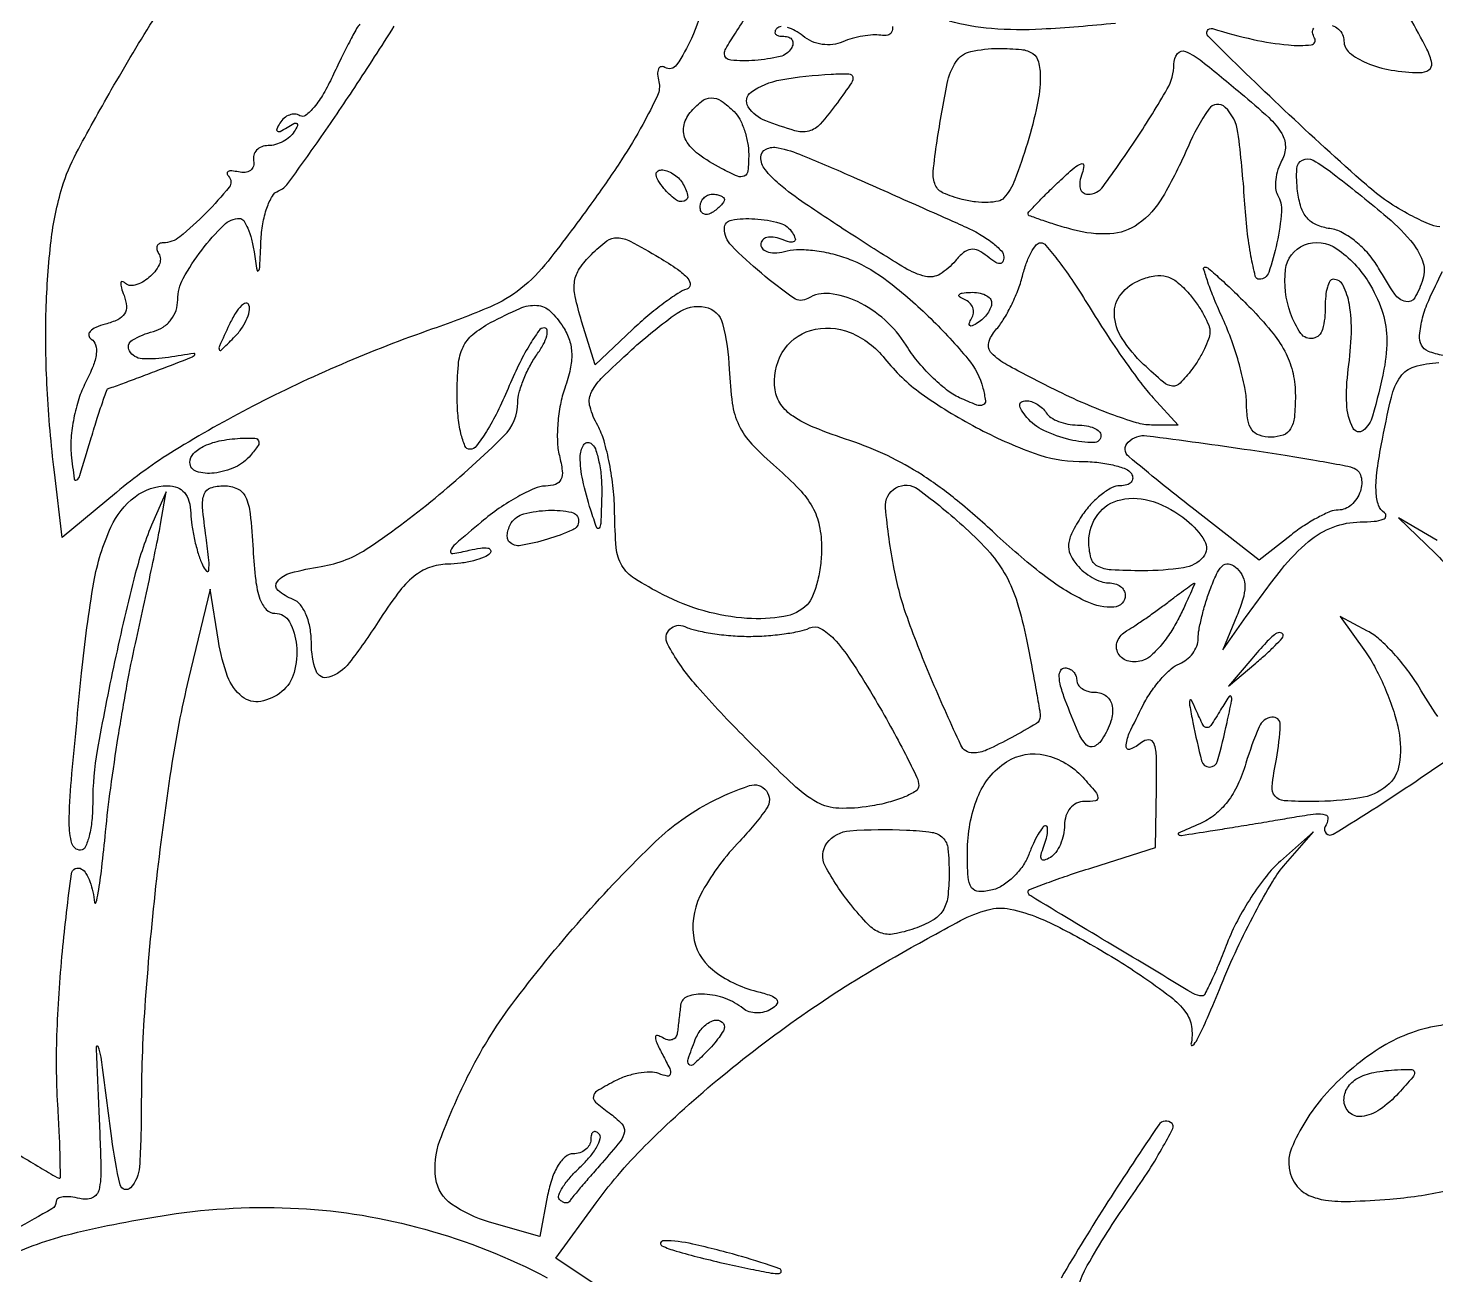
# Model space of a CAD drawing. Extents: x 4 to 800, y 0 to 528.
# Drawn here: x 583.7 to 699.6, y 144 to 246.7 of the extents above; entities that cross this region are included whole.
import ezdxf

# ---------------------------------------------------------------- set-up
doc = ezdxf.new("R2010")
doc.units = 0

msp = doc.modelspace()

# ---------------------------------------------------------------- linework, layer by layer
for points in [[(639.349947, 248.792362, -0.04059), (638.289727, 245.833809, -0.043271), (637.061365, 243.646651, -0.401199), (636.095131, 243.441206, 0.18763), (635.789793, 243.497597, 0.252832), (635.57588, 243.323335, 0.116562), (635.505469, 242.88656, 0.04038), (635.603393, 242.25138, -0.168414), (635.491883, 241.140217, -0.017233), (634.281466, 238.746567, -0.019056), (632.524892, 235.821147, -0.011669), (630.245167, 232.504542, -0.009254), (626.481377, 227.491808, -0.058586), (624.242582, 225.226843, -0.069296), (621.691056, 223.711909, -0.015771), (616.985033, 221.908825, 0.017912), (609.477047, 218.995268, 0.017772), (602.176816, 215.544783, 0.018781), (595.746783, 211.908891, 0.036197), (590.950298, 208.451569), (586.5, 204.726545), (585.848897, 210.113273, -0.016734), (585.25095, 216.982928, -0.020128), (585.165986, 223.465361, -0.022105), (585.572788, 229.157414, -0.044299), (586.485752, 233.568499, -0.049504), (587.643399, 236.372358, -0.007855), (590.531449, 241.581937, -0.008582), (594.170246, 247.665217, -0.00717)], [(611, 247, 0.070377), (610.724625, 246.633883, 0.005226), (610.130098, 245.529654, 0.007171), (609.451041, 244.189876, 0.00538), (608.740759, 242.696694, -0.024292), (607.999881, 241.279905, -0.040475), (607.227557, 240.177935, -0.050556), (606.530785, 239.491996, -0.317604), (606.059857, 239.463006, 0.126209), (605.652642, 239.590082, 0.100773), (605.196375, 239.52137, 0.089922), (604.760498, 239.266158, 0.077193), (604.41459, 238.861803, 0.02792), (604.145625, 238.366821, 0.381877), (604.199139, 238.185942, 0.263295), (604.429215, 238.177041, 0.019337), (605, 238.5, -0.019519), (605.566611, 238.820325, -0.255668), (605.79961, 238.814475, -0.388009), (605.855521, 238.636773, -0.029545), (605.595492, 238.154508, -0.078175), (605.216072, 237.712731, -0.05336), (604.668275, 237.339137, -0.052739), (604.045089, 237.085489, -0.070406), (603.440983, 237, 0.088911), (602.909968, 236.904822, 0.114208), (602.496726, 236.632812, 0.123907), (602.266848, 236.226311, 0.116905), (602.25, 235.75, -0.12593), (602.22611, 235.300907, -0.159933), (601.985938, 234.965104, -0.13441), (601.554372, 234.799931, -0.079411), (601, 234.833333, 0.030951), (600.464338, 234.918014, 0.127467), (600.142808, 234.866567, 0.358554), (600.062256, 234.707999, 0.142673), (600.188281, 234.478385, -0.384077), (600.234574, 233.588754, -0.024043), (598.329926, 231.458304, -0.027121), (596.170025, 229.490101, -0.172884), (594.79496, 229, 0.113232), (594.490572, 228.930172, 0.184373), (594.311135, 228.739534, 0.157807), (594.288837, 228.452238, 0.079668), (594.429973, 228.113307, -0.26242), (594.467272, 227.18844, -0.099487), (593.634684, 226.140286, -0.101897), (592.476172, 225.510237, -0.276868), (591.605138, 225.728195, 0.194774), (591.41095, 225.810449, 0.41118), (591.303658, 225.707596, 0.07947), (591.357372, 225.303967, 0.018877), (591.577028, 224.659864, -0.072202), (591.773132, 223.792096, -0.165004), (591.609863, 223.149899, -0.1394), (591.06035, 222.670113, -0.046274), (590.045346, 222.301607, 0.036968), (589.261027, 222.033239, 0.102587), (588.785075, 221.701974, 0.234049), (588.683027, 221.370294, 0.217296), (588.881695, 221.073116, -0.187471), (589.239795, 220.598702, -0.101623), (589.29418, 219.859032, -0.06289), (589.027671, 218.835686, -0.024554), (588.418289, 217.50514, 0.042601), (587.862313, 216.165658, 0.028101), (587.446155, 214.549937, 0.028277), (587.217596, 212.92053, 0.047832), (587.235181, 211.543286, 0.005995), (587.474581, 209.563693, 0.57546), (587.689719, 209.474228, 0.157682), (587.954137, 209.854376, 0.001932), (588.821666, 212.75, -0.004195), (589.318204, 214.380463, -0.006813), (589.770423, 215.755985, -0.001977), (590.180277, 216.932519, -0.298562), (590.288544, 217.015056, 0.069693), (590.446198, 217.048699, 0.000597), (591.612885, 217.475366, 0.002086), (592.951565, 217.973093, 0.001342), (594.5, 218.560924, 0.001087), (597.123909, 219.571648, 0.141478), (597.396865, 219.779559, 0.669085), (597.328434, 219.893566, 0.002442), (595.25, 219.570867, -0.05397), (593.065316, 219.459177, -0.25142), (592.025488, 220.095822, -0.410858), (592.250745, 220.974767, -0.071239), (594, 221.710251, 0.081582), (594.804105, 222.067974, 0.083245), (595.445129, 222.662152, 0.083217), (595.857475, 223.433091, 0.081453), (596, 224.30218, -0.1264), (596.450701, 226.056535, -0.037166), (597.979572, 228.404248, -0.034999), (599.785301, 230.456861, -0.197335), (601.107892, 231, -0.25381), (601.428014, 230.826311, -0.04315), (601.766495, 230.192187, -0.03804), (602.06892, 229.303504, -0.025412), (602.283746, 228.25, 0.004399), (602.527147, 226.733482, 0.687226), (602.649898, 226.708772, 0.129878), (602.755896, 227.043199, 0.00188), (602.850168, 229.143011, -0.032639), (603.002958, 230.574123, -0.041221), (603.337379, 231.862242, -0.046308), (603.787984, 232.847475, -0.172399), (604.298355, 233.284248, 0.145317), (605.062401, 233.871156, 0.003658), (607.630558, 237.469635, 0.007544), (610.573954, 241.795671, 0.005036), (613.818805, 246.832739, -0.012156)], [(645.666447, 246.795944, 0.192186), (645.309167, 246.642501, 0.128035), (645.166147, 246.398804, 0.258825), (645.215446, 246.188735, 0.157415), (645.466035, 246.044761, 0.052353), (645.89235, 246, -0.089607), (646.313267, 245.923955, -0.168389), (646.576442, 245.70625, -0.176926), (646.640901, 245.381257, -0.100119), (646.5, 245, -0.199685), (645.578995, 244.338254, -0.038473), (643.505609, 244.020767, -0.039009), (641.516333, 244.02662, -0.390706), (641, 244.586522, -0.136743), (641.106465, 244.968533, -0.004987), (641.906546, 246.263097, -0.008792), (642.903647, 247.781254, -0.006022)], [(673.181795, 247.066596, -0.011403), (667.119049, 246.583854, -0.034777), (662.992452, 246.636986, -0.044749), (659.516732, 247.240203, -0.031154)], [(691.036259, 246.89504, -0.094459), (691.542039, 246.593635, -0.100122), (691.880364, 246.144356, -0.11193), (692, 245.616631, 0.225715), (692.459371, 244.650887, 0.071888), (693.862092, 243.811415, 0.056438), (695.885237, 243.223071, 0.040611), (698.23019, 243.013655, 0.148013), (698.991545, 243.237541, 0.30123), (699.227122, 243.785948, 0.075641), (698.834323, 244.931106, 0.00694), (697.401184, 247.583958, -0.010076)], [(654.830492, 246.804864, -0.164695), (654.761938, 246.331052, -0.229884), (654.445623, 246.09122, -0.091053), (653.885775, 246.082703, 0.056703), (653.229079, 246.117612, 0.027185), (652.389268, 246.021004, 0.026537), (651.51375, 245.823428, 0.034172), (650.737265, 245.545844, -0.074162), (649.923019, 245.3261, -0.065728), (649.044517, 245.339917, -0.065304), (648.194343, 245.582013, -0.071342), (647.463099, 246.030625, 0.043856), (646.837315, 246.46342, 0.06023), (646.206916, 246.727794, 0.075819)], [(699.878713, 230.324112, -0.082186), (698.961557, 230.557733, -0.017033), (697.455941, 231.280367, -0.060443), (693.846066, 233.762156, -0.008284), (687.083572, 239.931874, -0.007011), (680.809752, 246.017604, -0.782142), (681.178986, 246.632297, 0.019362), (684.53587, 245.743182, 0.032205), (687.425581, 245.289252, 0.049915), (689.313513, 245.304964, 0.551606), (689.585542, 245.86159, -0.103985), (689.422619, 246.313028, -0.19843), (689.517428, 246.680271, -0.16414)], [(700.161944, 219.717272, -0.045331), (698.947914, 220.064587, -0.178295), (698.373399, 220.570639, -0.153818), (698.217416, 221.379311, -0.031409), (698.477839, 222.83109, -0.04655), (698.973644, 224.263049, -0.010101), (700.104768, 226.625383, -0.010449)], [(633.808336, 140.92506), (627.116672, 145.416209), (630.435872, 149.958104, -0.040979), (634.745147, 154.941224, -0.021742), (640.818648, 160.402787, -0.020834), (647.828649, 165.70156, -0.022872), (655.045854, 170.224978, -0.005182), (660.43397, 173.194874, -0.057798), (662.709233, 174.09818, -0.117714), (664.515045, 174.148957, -0.04638), (666.90748, 173.411691, -0.021231), (668.615187, 172.620051, -0.009096), (670.828707, 171.425906, -0.008981), (673.144734, 170.066157, -0.0117), (675.211523, 168.734856, -0.014305), (677.742221, 166.911874, -0.07124), (678.96533, 165.664802, -0.12342), (679.451191, 164.475588, -0.086157), (679.408078, 163.020786, 0.721881), (679.559457, 162.933752, 0.092622), (679.924794, 163.40707, 0.016254), (680.768825, 165.199322, 0.005411), (681.890258, 167.875623, -0.012825), (683.207022, 170.891816, -0.012589), (684.684468, 173.855568, -0.012563), (686.109533, 176.386866, -0.045807), (687.193703, 177.875623), (689.5, 180.5), (686.775166, 178.099328, 0.045433), (685.611502, 176.869484, 0.022691), (684.362826, 175.126238, 0.02232), (683.224465, 173.190351, 0.030542), (682.389308, 171.349328, -0.007414), (681.72411, 169.682127, -0.011769), (681.10026, 168.277615, -0.005755), (680.540488, 167.127758, -0.283833), (680.333561, 167, -0.135276), (679.575856, 167.20882, -0.00072), (672.951032, 171.173445, -0.000436), (666.214594, 175.226045, -0.262901), (666, 175.605965, -0.310898), (666.103786, 175.756744, -0.002471), (667.542187, 176.298415, -0.007697), (669.237232, 176.89767, -0.004735), (671.25, 177.553433), (676.5, 179.209065), (676.572516, 184.079679, 0.008927), (676.564927, 186.637272, 0.074914), (676.36967, 187.772242, 0.321709), (675.950087, 188.07712, 0.176445), (675.322516, 187.852701, -0.074765), (674.408061, 187.300226, -0.549769), (674.067135, 187.53907, -0.097494), (674.332096, 188.621692, -0.010714), (675.463015, 190.928479, -0.030766), (676.136201, 192.054681, -0.029996), (676.947758, 193.099825, -0.031412), (677.771672, 193.927659, -0.089881), (678.463015, 194.347434, 0.076081), (679.050577, 194.682507, 0.064773), (679.548511, 195.194699, 0.066817), (679.885271, 195.798894, 0.094038), (680, 196.403516, -0.045954), (680.068742, 197.149877, -0.014684), (680.304666, 198.240412, -0.014515), (680.640135, 199.44576, -0.015713), (681.037161, 200.59774, -0.023925), (681.596494, 201.880576, -0.12043), (682.096015, 202.475189, -0.243355), (682.617267, 202.556612, -0.116251), (683.210035, 202.189965, -0.096083), (683.678805, 201.495597, -0.102779), (683.839345, 200.692934, -0.072015), (683.683676, 199.671351, -0.025541), (683.180944, 198.277126), (682.016139, 195.5), (683.758069, 197.958678, -0.013017), (686.865866, 202.111678, -0.050829), (689.095021, 204.410418, -0.083452), (691.106907, 205.596461, -0.090575), (693.338894, 206.015313, 0.021266), (694.492488, 206.07, 0.068332), (695.240129, 206.242177, 0.258219), (695.452908, 206.49347, 0.309719), (695.333755, 206.772566, -0.171082), (694.848203, 207.391375, -0.069674), (694.646151, 208.457434, -0.043625), (694.707855, 210.038469, -0.014623), (695.066035, 212.324073, -0.011453), (695.902862, 216.297027, -0.094709), (696.650673, 217.974485, -0.170774), (697.786132, 218.792497, -0.058932), (699.809017, 219.136182, 0.001291)], [(583.084929, 153.82881, 0.003494), (584.673957, 152.870778, 0.000928), (586.065154, 152.048708, 0.132381), (586.247049, 151.998637, 0.418639), (586.343573, 152.095577, 0.00195), (586.322272, 153.661994, 0.006974), (586.264752, 155.490573, 0.004167), (586.147918, 157.663043, -0.023766), (586.059424, 163.748993, -0.016167), (586.511509, 170.660883, -0.008339), (587.244874, 177.047797, -0.544152), (588.085877, 177.446925, -0.121567), (588.446867, 177.07855, -0.042322), (588.771504, 176.404322, -0.039032), (589.016631, 175.571082, -0.036511), (589.136263, 174.690983, 0.826294), (589.265628, 174.674393, 0.039884), (589.463913, 175.493601, 0.010877), (589.747692, 177.567367, 0.004022), (590.060318, 180.5, -0.009172), (590.482448, 184.106999, -0.005582), (591.106863, 188.353125, -0.005593), (591.820344, 192.55087, -0.009845), (592.516763, 196, 0.001461), (593.187035, 199.054709, 0.001585), (593.821172, 202.03125, 0.001489), (594.348916, 204.585362, 0.007741), (594.614087, 206), (595.042757, 208.5), (593.957456, 206, 0.039949), (592.509631, 201.769132, 0.009478), (590.802541, 194.507868, 0.009254), (589.372244, 187.206296, 0.043761), (589, 182.961275, -0.023832), (588.9276, 181.443187, -0.03801), (588.70625, 180.163625, -0.044415), (588.387018, 179.2497, -0.294598), (588, 179, -0.34003), (587.289823, 179.546102, -0.066504), (587.071828, 181.254398, -0.021415), (587.242409, 184.753457, -0.001885), (588.085834, 193.576322, -0.017698), (589.097771, 201.056382, -0.065327), (590.5053, 205.601267, -0.121572), (592.483594, 208.084239, -0.165509), (595.174314, 209, -0.092269), (595.967857, 208.852303, -0.126302), (596.557071, 208.432272, -0.10964), (596.925091, 207.728478, -0.058108), (597.070285, 206.75, 0.029397), (597.161152, 205.743162, 0.018112), (597.380058, 204.573437, 0.018144), (597.681533, 203.428687, 0.030771), (598.026133, 202.5, 0.074781), (598.357856, 201.978016, 0.645495), (598.550675, 202.035767, 0.060758), (598.560663, 202.866965, 0.006782), (598.328039, 204.75, -0.011544), (598.044416, 207.240601, -0.107384), (598.177121, 208.308389, -0.235027), (598.709964, 208.826649, -0.077618), (599.819932, 209, -0.11002), (600.920173, 208.754936, -0.178666), (601.585148, 208.08123, -0.080634), (601.960169, 206.695813, -0.011482), (602.19774, 203.75, 0.014451), (602.416294, 201.227006, 0.053896), (602.768152, 199.675377, 0.104623), (603.284531, 198.812301, 0.20874), (604, 198.5, -0.273729), (605.19174, 197.794729, -0.104102), (605.774527, 195.874081, -0.088615), (605.57181, 193.618253, -0.154123), (604.563293, 192.052529, -0.129087), (602.834063, 191.246938, -0.21622), (601.306805, 191.631497, -0.138057), (600.104953, 193.301299, -0.047766), (599.351501, 196.203298), (598.667128, 200.483132), (596.893618, 193.100604, 0.021432), (595.448589, 185.702884, 0.010028), (594.183282, 176.024032, 0.010038), (593.288633, 166.094932, 0.017448), (593, 157.826322, -0.014969), (592.853465, 152.932643, -0.175907), (592.109021, 151.210983, -0.597127), (591.265831, 151.437263, -0.025631), (590.569059, 155.25, 0.000658), (589.687047, 161.953676, 0.071894), (589.440304, 162.825925, 0.826519), (589.276524, 162.787606, 0.001408), (589.498821, 157.651588, -0.00439), (589.67969, 152.803511, -0.059805), (589.519447, 151.046627, -0.248013), (588.958431, 150.376006, -0.162333), (587.930328, 150.307969, 0.033464), (587.190395, 150.44941, 0.058467), (586.567034, 150.452635, 0.087909), (586.14667, 150.328568, 0.284427), (586, 150.091593, -0.267455), (585.644959, 149.475331, -0.006543), (582.682653, 147.809151, -0.010327)], [(699.675508, 204.503522), (696.5, 206.350252), (699.534926, 203.425126, -0.040701), (700.800285, 201.989555, -0.02334)], [(699.721138, 189.996588, -0.016721), (698.178404, 192.422201, 0.028709), (697.241654, 193.819909, 0.024063), (696.097281, 195.189729, 0.024745), (694.926714, 196.341331, 0.059157), (693.929127, 197.03793), (691.698998, 198.231459), (693.76362, 195.331965, -0.034714), (694.604219, 193.958989, -0.020485), (695.421808, 192.217845, -0.020436), (696.098966, 190.403304, -0.032728), (696.509259, 188.802336, -0.08455), (696.554858, 186.079864, -0.184697), (695.538916, 184.294024, -0.134815), (693.299687, 183.293306, -0.038084), (689.454451, 183, -0.014746), (687.08195, 183.069987, -0.202667), (686.326331, 183.443321, -0.211278), (686.084679, 184.237007, -0.016143), (686.434022, 186.5, 0.0362), (686.754873, 189.325366, 0.467386), (686.065479, 189.951148, 0.263144), (685.01276, 189.147557, 0.02828), (683.92786, 186.153554, -0.03606), (683.257859, 184.390592, -0.053816), (682.40682, 182.979818, -0.060806), (681.36771, 181.912038, -0.067835), (680.137718, 181.171261, 0.002245), (678.391418, 180.409958, 0.588155), (678.379115, 180.276417, 0.189618), (678.633761, 180.218257, 0.001182), (681, 180.582186, 0.001316), (682.586755, 180.834351, 0.000787), (684.472233, 181.142125, 0.000788), (686.348678, 181.454493, 0.001368), (687.905475, 181.720552, -0.011817), (689.676235, 181.985223, -0.105009), (690.457642, 181.919026, -0.361395), (690.683808, 181.576411, -0.111318), (690.466503, 180.9458, 0.789005), (691.103764, 180.304741, 0.012062), (698.392941, 184.99494, 0.0128), (706.969895, 191.13726, 0.020088)], [(669.762309, 141.23066, -0.107365), (670.871484, 144.792394, -0.024609), (674.266014, 150.146922, 0.009536), (675.801329, 152.414613, 0.015379), (677.010889, 154.408328, 0.00918), (677.912607, 156.073901, 0.326747), (677.848988, 156.484346, 0.470531), (676.748904, 156.380417, 0.006586), (672.573706, 150.060759, 0.010216), (668.711896, 143.76531, 0.133231)], [(581.72835, 145.422257, -0.054126), (587.270368, 147.418079, -0.021548), (595.208562, 148.981257, -0.051331), (605.944058, 149.505245, -0.054617), (616.330812, 147.797814, -0.05268), (626.415989, 143.800998, -0.04241)]]:
    msp.add_lwpolyline(points, format="xyb")
for points in [[(667, 242.649223, -0.0535), (666.75433, 240.359796, -0.019544), (665.937935, 237.200488, -0.017672), (664.915495, 234.188983, -0.091777), (664.008164, 232.694645, -0.159965), (663.55024, 232.429509, -0.042829), (662.703986, 232.325764, -0.038865), (661.668598, 232.368564, -0.031736), (660.577893, 232.569806, -0.041077), (659.020445, 233.099814, -0.190674), (658.362346, 233.759951, -0.12649), (658.190052, 234.859841, -0.014407), (658.506299, 237.375162, -0.009382), (659.331773, 242.108849, -0.098966), (660.07206, 243.916472, -0.193181), (661.275138, 244.745109, -0.055428), (663.567388, 245, -0.022534), (665.449971, 244.915112, -0.128286), (666.384949, 244.578791, -0.186122), (666.853075, 243.897881, -0.058631)], [(683.505549, 241.333371, -0.012767), (685.811863, 239.303297, -0.068165), (686.873598, 238.009941, -0.137787), (687.179357, 236.936112, -0.124371), (686.899762, 235.812704, 0.044444), (686.566082, 235.029092, 0.046114), (686.38121, 234.208444, 0.050614), (686.360384, 233.471997, 0.120758), (686.527852, 232.954934, -0.160729), (686.860539, 231.56443, -0.031827), (686.479039, 228.997198, -0.028501), (685.807577, 226.553395, -0.32189), (685.03704, 226, -0.345889), (684.701775, 226.263448, -0.013373), (684.347653, 227.908557, -0.01886), (684.035824, 230.006384, -0.011565), (683.81928, 232.497216, 0.016988), (683.271384, 238.095224, 0.171649), (682.223748, 240.149893, 0.459897), (680.883383, 240.011594, 0.049643), (679.164721, 236.914867, -0.030037), (677.070421, 232.766509, -0.104704), (675.066723, 230.555385, -0.145245), (672.733635, 229.736773, -0.079763), (669.699471, 230.072535, -0.006555), (668.281224, 230.484217, -0.010585), (667.086719, 230.875813, -0.004564), (666.096326, 231.23407, -0.313335), (666, 231.37269, -0.188946), (666.069401, 231.549785, -0.003687), (666.750684, 232.27474, -0.00831), (667.576098, 233.11188, -0.005411), (668.555521, 234.05216, -0.009197), (669.787686, 235.167774, -0.094077), (670.379007, 235.514081, -0.538193), (670.585959, 235.358295, -0.076265), (670.448532, 234.726474, 0.051025), (670.261913, 234.0373, 0.107002), (670.289914, 233.485596, 0.162242), (670.522205, 233.135329, 0.167421), (670.915035, 233, 0.239221), (672.1771, 233.640476, 0.01163), (674.943951, 237.613548, 0.015159), (677.455418, 241.666687, 0.13186), (678, 243.695781, -0.163751), (678.296579, 244.577076, -0.34445), (678.953518, 244.750506, -0.067065), (680.327384, 243.928343, -0.005764)], [(650.296685, 240.531425, -0.022929), (648.892103, 238.776654, -0.151561), (647.945213, 238.197274, -0.136412), (646.787263, 238.223768, -0.017325), (644.40226, 239.037161, -0.159405), (642.967594, 240.196063, -0.401298), (643.196315, 241.397818, -0.112084), (645.631692, 242.41669, -0.030643), (649.796685, 242.883999, -0.015597), (651.254333, 242.912097, -0.350775), (651.558835, 242.662492, -0.205771), (651.462706, 242.179497, -0.006705)], [(641.8, 239.8, -0.076373), (642.260284, 239.172602, -0.038333), (642.6475, 238.26654, -0.036926), (642.911565, 237.246945, -0.044931), (643, 236.264816, -0.024709), (642.934325, 234.93665, -0.255177), (642.635971, 234.499147, -0.223608), (642.075195, 234.480846, -0.019342), (640.75, 235.11452, -0.03657), (638.857501, 236.295284, -0.108041), (637.847442, 237.436236, -0.171107), (637.6525, 238.568882, -0.131814), (638.179647, 239.716462, -0.049839), (639.113667, 240.637642, -0.165438), (639.912757, 240.930217, -0.158632), (640.746188, 240.680083, -0.044826)], [(651.629157, 234.403188, -0.000155), (654.115137, 233.302661, -0.000133), (656.730127, 232.143221, -0.000134), (659.104033, 231.089159, -0.000385), (660.75, 230.356271, -0.025749), (661.994476, 229.722293, -0.034508), (663.045313, 229.016198, -0.036905), (663.796657, 228.337818, -0.192997), (664, 227.830638, -0.11403), (663.908323, 227.433876, -0.298398), (663.668402, 227.291145, -0.136405), (663.259221, 227.424224, -0.026793), (662.632679, 227.889886, 0.059704), (661.905569, 228.359496, 0.150414), (661.289454, 228.456146, 0.137756), (660.690231, 228.190863, 0.046911), (660.010234, 227.512331, -0.082581), (658.750531, 226.422367, -0.19793), (657.553282, 226.231995, -0.078722), (655.850377, 226.932463, -0.006715), (651.837284, 229.452894, -0.004805), (647.654129, 232.216523, -0.026371), (645.493981, 233.845663, -0.051394), (644.350547, 235.026757, -0.168185), (644, 236.039427, -0.28925), (644.42526, 236.71303, -0.165436), (645.415578, 236.829059, -0.045494), (647.440614, 236.197762, -0.005832)], [(691.077121, 234.718197, -0.008933), (695.292609, 231.340139, -0.042919), (697.479944, 229.17971, -0.086156), (698.460529, 227.521043, -0.16892), (698.501968, 226.006201, -0.053962), (697.824903, 224.470097, -0.335211), (697.080891, 224.154701, -0.183311), (696.183298, 224.780078, -0.020614), (694.843456, 226.924525, 0.048264), (694.02867, 228.081203, 0.044853), (692.988649, 229.09172, 0.047669), (691.874598, 229.83136, 0.08777), (690.843456, 230.168202, -0.066631), (689.732824, 230.480026, -0.113476), (688.958969, 231.047539, -0.102439), (688.46122, 231.941841, -0.047324), (688.183578, 233.25, -0.03844), (688.114107, 235.091066, -0.271951), (688.578077, 235.814631, -0.252653), (689.469994, 235.791976, -0.034351)], [(637.541119, 233.933469, -0.076926), (637.97211, 232.914147, -0.400869), (637.698517, 232.431883, -0.241841), (636.961207, 232.567819, -0.055352), (636.020056, 233.475834, -0.030483), (635.548584, 234.120064, -0.110288), (635.374856, 234.594311, -0.256649), (635.485592, 234.878966, -0.176123), (635.818538, 235, -0.085443), (636.274058, 234.921585, -0.053409), (636.76321, 234.686706, -0.051744), (637.210125, 234.341444, -0.0641)], [(641, 232.559017, -0.151918), (640.934461, 232.34829, -0.038439), (640.70625, 232.066025, -0.035638), (640.382774, 231.768994, -0.029505), (640, 231.5, -0.082592), (639.6179, 231.343488, -0.161196), (639.29375, 231.3746, -0.182303), (639.078288, 231.586039, -0.108972), (639, 231.940983, -0.093332), (639.076123, 232.345238, -0.09642), (639.29375, 232.688914, -0.099167), (639.618444, 232.918938, -0.105053), (640, 233, -0.042167), (640.382849, 232.967655, -0.061769), (640.70625, 232.870461, -0.081139), (640.92554, 232.727648, -0.210953)], [(646.605028, 229.830061, -0.059284), (646.829264, 229.347692, -0.357523), (646.736436, 229.108364, -0.196415), (646.386586, 229.063986, -0.026179), (645.664045, 229.298676, 0.055835), (645.023571, 229.465532, 0.101738), (644.486235, 229.433535, 0.1495), (644.135183, 229.213905, 0.180662), (644, 228.851984, 0.213241), (644.168945, 228.473862, 0.123996), (644.617048, 228.238471, 0.080424), (645.309406, 228.185436, 0.042958), (646.157566, 228.330953, -0.069438), (647.209109, 228.454682, -0.030167), (648.614891, 228.339371, -0.02913), (650.118007, 228.034048, -0.034297), (651.493156, 227.567306, -0.066542), (654.482464, 225.821165, -0.028045), (657.994261, 222.755761, -0.026513), (661.04648, 219.440259, -0.109253), (662.282641, 217.027181, -0.031493), (662.484382, 215.993877, -0.340717), (662.283903, 215.64928, -0.193424), (661.767504, 215.646702, -0.012598), (660.362792, 216.24447, -0.059674), (659.296187, 216.893625, -0.02754), (658.074031, 217.967709, -0.026803), (656.898093, 219.252643, -0.033505), (655.958207, 220.567623, 0.072195), (654.215958, 222.645718, 0.071162), (651.946818, 224.154731, 0.081647), (649.661689, 224.816389, 0.169723), (647.872751, 224.421356, -0.299329), (646.707495, 224.454118, -0.022063), (644.045885, 226.493959, -0.024378), (641.57356, 228.782325, -0.196283), (641, 230.187091, -0.366188), (641.582613, 230.875929, -0.057643), (643.497956, 230.974746, -0.053036), (645.554682, 230.622572, -0.18757)], [(637.913778, 225.181825, 0.071294), (637.178074, 224.83915, 0.015041), (636.012227, 224.02722, 0.015468), (634.706417, 222.994089, 0.014124), (633.425716, 221.851377), (630.351433, 218.948289), (629.247336, 222.545764, -0.021336), (628.715434, 224.585264, -0.089568), (628.672817, 225.845974, -0.114537), (629.076767, 226.87841, -0.046125), (630.050409, 228.050409, -0.034415), (631.314519, 229.151527, -0.17565), (632.190623, 229.422576, -0.111533), (633.250328, 229.129451, -0.010259), (635.642567, 227.783382, -0.017739), (637.139828, 226.82681, -0.062354), (637.99141, 226.066949, -0.186948), (638.18362, 225.537229, -0.32466)], [(671.023285, 223.75, 0.008483), (672.397951, 221.575004, 0.007756), (673.886304, 219.38125, 0.007781), (675.276196, 217.46368, 0.024971), (676.283373, 216.25), (678.348628, 214), (676.145797, 214, -0.074529), (674.928785, 214.182419, -0.014285), (672.807301, 214.899928, -0.014934), (670.359078, 215.890772, -0.013262), (667.874039, 217.063585, -0.006622), (664.248678, 218.954319, -0.07841), (662.989939, 219.912145, -0.259194), (662.765002, 220.769415, -0.121282), (663.324645, 221.813585, 0.045006), (663.956574, 222.656265, 0.023022), (664.599421, 223.812428, 0.022676), (665.156731, 225.073677, 0.031549), (665.530497, 226.25, -0.025903), (665.852136, 227.303302, -0.037261), (666.251919, 228.192187, -0.041398), (666.667507, 228.826664, -0.231023), (667.022634, 229, -0.22294), (667.469656, 228.790257, -0.010558), (668.530225, 227.457812, -0.015662), (669.740629, 225.761757, -0.01046)], [(694.024763, 225.75, -0.053553), (695.111501, 223.463123, -0.076848), (695.519556, 221.26094, -0.057805), (695.291315, 218.602926, -0.018399), (694.353347, 214.735479, -0.155267), (693.571797, 213.549842, -0.475473), (692.759828, 213.720997, -0.108896), (692.224198, 215.747185, -0.044459), (692.359793, 218.608323, 0.026008), (692.608619, 221.556116, 0.050179), (692.447706, 223.916519, 0.073601), (691.936286, 225.48454, 0.284466), (691.10359, 226, 0.272429), (690.843535, 225.846947, 0.057196), (690.633203, 225.339063, 0.045284), (690.495009, 224.612104, 0.028725), (690.460579, 223.75, -0.067999), (690.237355, 221.871418, -0.289558), (689.449684, 221.133147, -0.294591), (688.458527, 221.533217, -0.069112), (687.598109, 223.201463, -0.112806), (687.188852, 226.791448, -0.277326), (688.73851, 228.820614, -0.251871), (691.424555, 228.507782, -0.103051)], [(680.968197, 221.639216, -0.081291), (680.858969, 221.071682, -0.025045), (680.516594, 220.267366, -0.024322), (680.036977, 219.391835, -0.024469), (679.475485, 218.568838, -0.029587), (678.508244, 217.436211, -0.231867), (677.875854, 217.205975, -0.151854), (677.146074, 217.521366, -0.011214), (675.507289, 218.993152, -0.061181), (673.732384, 221.124514, -0.134616), (673.101687, 223.130892, -0.181792), (673.654897, 224.785208, -0.12864), (675.25, 225.954465, -0.052893), (676.441595, 226.285516, -0.111365), (677.395158, 226.231565, -0.103775), (678.276284, 225.767066, -0.042055), (679.25, 224.811457, -0.025926), (679.917449, 223.94947, -0.027668), (680.476595, 223.040989, -0.028696), (680.865784, 222.212198, -0.102748)], [(684.517666, 223.414151, -0.025024), (686.181188, 221.520208, -0.052311), (687.232435, 219.866147, -0.062267), (687.805921, 218.230645, -0.05327), (688, 216.414151, -0.023648), (687.916311, 214.645662, -0.109266), (687.603551, 213.676769, -0.175645), (686.998474, 213.174172, -0.086565), (686, 213, -0.078922), (685.044205, 213.151813, -0.156704), (684.429051, 213.596495, -0.119937), (684.088239, 214.413352, -0.037154), (683.978038, 215.75, 0.047837), (683.837828, 217.098715, 0.018163), (683.395841, 218.940625, 0.017794), (682.767073, 220.921133, 0.02078), (682.02693, 222.75, -0.008593), (681.320469, 224.380235, -0.015191), (680.802173, 225.751563, -0.009929), (680.450759, 226.844394, -0.502336), (680.566558, 227, -0.18138), (680.861531, 226.889356, -0.004814), (681.920566, 225.946657, -0.009488), (683.149207, 224.788329, -0.00628)], [(663, 224.059017, -0.100565), (662.916221, 223.646687, -0.05213), (662.660863, 223.18485, -0.048837), (662.287114, 222.74723, -0.053246), (661.845492, 222.404508, -0.029814), (661.405017, 222.167316, -0.270968), (661.196262, 222.187181, -0.349636), (661.14688, 222.362881, -0.038736), (661.351722, 222.760081, 0.110583), (661.506396, 223.206832, 0.119157), (661.449351, 223.663905, 0.11358), (661.185107, 224.06066, 0.09373), (660.756231, 224.335642, -0.04958), (660.348598, 224.549057, -0.449603), (660.323011, 224.725065, -0.187944), (660.576253, 224.862938, -0.020483), (661.25, 224.921053, -0.051878), (661.919637, 224.88178, -0.074), (662.485937, 224.700395, -0.09645), (662.865477, 224.411862, -0.184161)], [(600.236665, 222.239691, 0.002374), (599.431497, 220.500681, 0.192266), (599.417164, 220.208243, 0.547728), (599.576915, 220.169543, 0.00522), (600.602737, 221.174165, 0.040664), (601.199142, 221.876358, 0.04615), (601.645971, 222.637931, 0.051777), (601.892148, 223.345317, 0.141524), (601.866071, 223.869097, 0.36404), (601.612636, 224.021571, 0.158497), (601.236429, 223.829988, 0.061987), (600.747797, 223.202445, 0.024856)], [(627.729104, 222.062165, -0.059776), (628.239252, 220.975266, -0.073184), (628.43259, 219.870959, -0.061558), (628.311795, 218.613244, -0.029188), (627.865673, 217.044515, 0.036547), (627.50017, 215.683527, 0.027124), (627.290438, 214.140205, 0.027663), (627.252503, 212.654236, 0.054082), (627.415074, 211.48235, -0.029814), (627.651512, 210.227906, -0.139676), (627.542223, 209.509018, -0.207952), (627.10443, 209.115404, -0.076913), (626.269052, 208.973099, 0.099667), (625.361773, 208.776033, 0.024635), (623.991534, 208.094039, 0.024225), (622.469798, 207.141002, 0.022169), (621, 206.018329, 0.00354), (618.859361, 204.201696, 0.113963), (618.457202, 203.65366, 0.589014), (618.634792, 203.424122, 0.021045), (620, 203.69288, -0.023134), (620.911342, 203.868339, -0.072247), (621.534329, 203.86815, -0.258125), (621.755384, 203.700184, -0.298953), (621.712608, 203.443592, -0.111925), (621.229641, 203.111972, -0.031939), (620.359684, 202.828577, -0.030441), (619.308787, 202.626254, -0.028107), (618.212608, 202.545942, 0.082687), (616.728831, 202.272976, 0.08668), (615.440387, 201.535503, 0.058936), (614.126803, 200.1542, 0.018507), (612.5, 197.804297, -0.022524), (610.107527, 194.407018, -0.151228), (608.438741, 193.235665, -0.407708), (607.382641, 193.762115, -0.083718), (607, 196.031385, 0.042163), (606.894423, 197.28116, 0.056447), (606.578824, 198.373225, 0.067387), (606.098439, 199.195612, 0.136118), (605.5, 199.638374, -0.087119), (604.259167, 200.382514, -0.411497), (604.202249, 201.129658, -0.153157), (605.304394, 201.823911, -0.024906), (607.808873, 202.353447, 0.109897), (611.74155, 203.912728, 0.02473), (617.526693, 208.272823, 0.020864), (622.845615, 213.100488, 0.200643), (624, 215.861397, -0.066905), (624.108279, 216.666972, -0.027792), (624.457282, 217.710357, -0.026887), (624.960846, 218.802232, -0.031293), (625.556704, 219.777494, 0.026512), (626.089405, 220.630951, 0.056908), (626.384884, 221.347139, 0.112461), (626.409976, 221.814659, 0.365152), (626.190029, 222, 0.244009), (625.727268, 221.759867, 0.018217), (624.927508, 220.53125, 0.021964), (624.051931, 218.915823, 0.014726), (623.188744, 217, -0.016829), (622.315952, 215.084401, -0.02466), (621.411193, 213.46875, -0.022127), (620.576271, 212.258869, -0.234805), (620.055419, 212, -0.302546), (619.644911, 212.273423, -0.04094), (619.309053, 213.308362, -0.035889), (619.076034, 214.750309, -0.022121), (619, 216.468063, -0.021006), (619.104722, 218.959641, -0.087294), (619.487346, 220.4087, -0.113149), (620.285729, 221.442425, -0.047721), (621.75, 222.428025, -0.021785), (624.155243, 223.60032, -0.118312), (625.573543, 223.850233, -0.176437), (626.65255, 223.38076, -0.063304)], [(641.403251, 218.595563, 0.024577), (641.650531, 215.785069, 0.077868), (642.193134, 213.98207, 0.078003), (643.260643, 212.433143, 0.024719), (645.296365, 210.489585, -0.023956), (647.159596, 208.716136, -0.06352), (648.248757, 207.238861, -0.077228), (648.812045, 205.716026, -0.050076), (649, 203.844023, -0.031422), (648.911523, 202.437539, -0.031815), (648.6475, 201.059182, -0.033543), (648.262074, 199.895835, -0.099933), (647.8, 199.2, -0.156797), (645.897354, 198.223115, -0.058178), (642.855007, 198.079863, -0.051818), (639.343427, 198.692478, -0.04891), (635.960162, 200.020324, -0.022939), (633.602452, 201.3628, -0.118764), (632.565065, 202.430729, -0.112569), (632.09981, 203.881779, -0.01965), (631.964565, 206.770324, 0.024731), (631.851066, 208.761325, 0.021364), (631.539941, 210.832292, 0.021916), (631.094623, 212.686815, 0.056615), (630.568797, 213.956628, -0.058038), (629.937023, 215.494617, -0.175298), (630.018675, 216.607305, -0.093096), (630.863408, 217.826345, -0.010123), (633.354232, 220.188614, -0.030595), (637.121822, 223.219759, -0.205762), (639.416186, 223.709905, -0.288287), (640.851879, 222.35421, -0.053571)], [(654.208973, 219.461464, 0.070798), (657.199863, 216.602105, 0.033787), (661.734041, 213.797104, 0.033583), (666.506284, 211.669845, 0.087632), (670.190983, 211.009384, -0.025081), (671.649419, 210.932462, -0.031824), (672.979287, 210.709007, -0.033254), (674.030213, 210.387846, -0.165012), (674.5, 210, -0.136335), (674.610258, 209.620252, -0.190819), (674.485297, 209.29375, -0.140733), (674.124714, 209.073402, -0.067327), (673.58207, 209, 0.122154), (672.877282, 208.825207, 0.045387), (672.015151, 208.264154, 0.041593), (671.146289, 207.453475, 0.039232), (670.404763, 206.494994, 0.026026), (669.615287, 205.14137, 0.094313), (669.333505, 204.189772, 0.129209), (669.463389, 203.370221, 0.069751), (670.004155, 202.494994, 0.048335), (670.580686, 201.922967, 0.041542), (671.28508, 201.439154, 0.043569), (672.00505, 201.107456, 0.086375), (672.622445, 201, -0.070908), (673.148899, 200.924963, -0.086403), (673.595343, 200.70625, -0.100269), (673.893816, 200.381339, -0.136626), (674, 200, -0.397143), (673.068909, 199.01265, -0.123865), (670.871911, 199.430257, -0.055061), (667.468176, 201.490619, -0.024436), (663.458992, 204.88948, 0.016177), (660.177627, 207.76577, 0.028545), (657.267755, 209.888665, 0.032419), (654.416778, 211.477376, 0.03066), (651.33156, 212.717808, -0.014757), (648.399408, 213.789757, -0.053731), (646.650267, 214.716808, -0.090222), (645.648081, 215.697731, -0.118159), (645.173236, 216.88337, -0.168616), (645.75983, 219.960293, -0.195014), (648.097668, 221.786457, -0.167592), (651.354961, 221.609867, -0.130234)], [(667.5, 215, 0.111412), (667.876024, 214.616444, 0.050262), (668.50665, 214.29375, 0.046318), (669.270704, 214.074077, 0.046881), (670.059017, 214, -0.042442), (670.802108, 213.93681, -0.062076), (671.429836, 213.746985, -0.081518), (671.855328, 213.468017, -0.209954), (672, 213.138672, -0.417992), (671.401416, 212.54775, -0.056113), (669.453153, 212.79254, -0.049588), (667.283114, 213.550878, -0.111151), (665.908095, 214.610739, -0.028377), (665.450303, 215.230781, -0.129434), (665.309753, 215.652347, -0.287504), (665.444366, 215.901392, -0.129556), (665.818538, 216, -0.080924), (666.271073, 215.926276, -0.053435), (666.751132, 215.70625, -0.052403), (667.184778, 215.382546, -0.067923)], [(602, 211.5, -0.112561), (600.732323, 210.528495, -0.078554), (598.990986, 210.041071, -0.104908), (597.545219, 210.175783, -0.328295), (597, 210.916667, -0.200231), (597.31145, 211.663214, -0.08785), (598.209424, 212.284268, -0.062361), (599.601383, 212.722897, -0.034656), (601.372445, 212.921053, -0.024966), (602.350419, 212.913441, -0.281402), (602.655841, 212.701644, -0.260621), (602.619649, 212.317935, -0.022199)], [(630.90032, 208.190983, -0.002676), (630.826268, 205.902773, -0.153589), (630.68627, 205.510129, -0.597222), (630.492521, 205.540056, -0.007716), (630, 207, -0.023715), (629.338921, 209.460148, -0.053825), (629.132453, 211.372545, -0.134822), (629.401786, 212.353237, -0.419354), (630, 212.5, -0.170008), (630.380913, 212.029369, -0.034427), (630.676969, 210.979287, -0.032707), (630.865168, 209.649431, -0.025554)], [(684.308447, 211.944025, -0.002826), (687.152739, 211.509948, -0.003687), (689.749717, 211.07893, -0.002746), (691.919641, 210.69004, -0.033853), (692.733141, 210.481879, -0.256381), (693.401301, 209.765607, -0.146524), (693.349928, 208.550945, -0.124161), (692.609593, 207.421699, -0.188029), (691.52787, 207, 0.098984), (690.875106, 206.869496, 0.023534), (689.867906, 206.393222, 0.023297), (688.741383, 205.725046, 0.021148), (687.643696, 204.934371), (685.017674, 202.868742), (679.508837, 207.171199, -0.008784), (674.278832, 211.405874, -0.440829), (674.228782, 212.590991, -0.231559), (675.778171, 213.117377, -0.00455)], [(660.857016, 205.510213, -0.028935), (662.866601, 203.471608, -0.055254), (664.182483, 201.588788, -0.0522), (665.098999, 199.392163, -0.023199), (665.859897, 196.343431, -0.002125), (666.296681, 194.119615, -0.003009), (666.665095, 192.136447, -0.00172), (666.960026, 190.460735, -0.042721), (667, 189.993734, -0.263119), (666.683296, 189.433572, -0.011369), (664.649845, 188.272238, -0.01656), (662.592652, 187.245167, -0.1079), (661.469793, 187, -0.292009), (660.464172, 187.642049, -0.007237), (658.13683, 192.855245, -0.015513), (656.059647, 198.141801, -0.039005), (654.974659, 202.133624, -0.023622), (654.261877, 207.184814, -0.293695), (655.112561, 208.825333, -0.298271), (656.943078, 208.717866, -0.024088)], [(679.048325, 206.161952, -0.087254), (680.526333, 204.463368, -0.324782), (680.411455, 203.131877, -0.179892), (678.786013, 202.242448, -0.036193), (675.440983, 202, -0.013188), (672.831263, 202.068844, -0.111866), (671.709412, 202.386043, -0.207611), (671.171001, 203.075453, -0.063492), (671, 204.416667, -0.161815), (671.738203, 206.637941, -0.180821), (673.628157, 207.852867, -0.137866), (676.298661, 207.691211, -0.086765)], [(629, 206.108408, -0.297421), (628.511129, 205.359259, -0.030428), (626.426353, 204.589731, -0.031129), (624.245094, 204.077788, -0.243045), (623.281866, 204.384801, -0.155258), (623.145825, 204.647816, -0.070891), (623.134983, 205.038604, -0.060114), (623.242469, 205.489746, -0.049941), (623.458881, 205.933469, -0.194939), (624.493579, 206.69133, -0.053943), (626.52767, 206.976612, -0.058266), (628.42263, 206.815456, -0.356427)], [(678.398782, 198.097559, -0.029008), (677.738283, 196.945948, -0.02948), (676.952184, 195.885007, -0.030849), (676.160933, 195.04967, -0.096399), (675.507452, 194.641233, -0.148614), (674.288296, 194.554111, -0.208865), (673.421993, 195.193122, -0.23219), (673.354262, 196.200172, -0.166416), (674.109602, 197.063211, 0.014542), (674.781693, 197.476309, 0.005803), (675.679071, 198.079504, 0.005737), (676.632442, 198.752791, 0.007193), (677.5, 199.39973, -0.002975), (678.27903, 199.990946, -0.004525), (678.963423, 200.494341, -0.001761), (679.555274, 200.918306, -0.109597), (679.673355, 200.968197, -0.599381), (679.712456, 200.919076, -0.002559), (679.370459, 200.138066, -0.007144), (678.941765, 199.208582, -0.004077)], [(643, 196.599875, 0.017463), (644.450007, 196.650533, 0.016779), (645.9125, 196.802297, 0.016975), (647.191317, 197.023002, 0.056508), (648, 197.288968, -0.23878), (648.913898, 197.254093, -0.07824), (650.007545, 196.399887, -0.042315), (651.382706, 194.653281, -0.011495), (653.25, 191.670942, -0.006814), (654.686535, 189.178113, -0.0095), (655.898438, 186.906897, -0.006386), (656.847184, 184.984194, -0.111868), (657, 184.30972, -0.258288), (656.751927, 183.861533, -0.040093), (655.819254, 183.37645, -0.036184), (654.520387, 182.935736, -0.024058), (652.980439, 182.612863, -0.046699), (650.408153, 182.444827, -0.120995), (648.628968, 182.93516, -0.063228), (646.656912, 184.391301, -0.006386), (642.480439, 188.482529, -0.017655), (638.51341, 192.761132, -0.056289), (636.317213, 195.972249, -0.331024), (636.503394, 197.188179, -0.312523), (637.75, 197.406927, 0.05162), (638.660638, 197.096071, 0.018322), (640.014063, 196.836947, 0.017957), (641.531633, 196.659162, 0.02018)], [(684.404988, 194.75), (682.5, 192.5), (684.75, 194.404988, 0.008332), (685.612165, 195.159969, 0.012381), (686.339062, 195.851732, 0.007508), (686.918017, 196.44834, 0.191119), (687, 196.654988, 0.372044), (686.789444, 196.898791, 0.197337), (686.373826, 196.795506, 0.048385), (685.598996, 196.102181, 0.010402)], [(670, 193, 0.148195), (670.115568, 192.618646, 0.098894), (670.440625, 192.29375, 0.082425), (670.926543, 192.074694, 0.064853), (671.5, 192, -0.167334), (672.441902, 191.675695, -0.189941), (672.924088, 190.856863, -0.122805), (672.814423, 189.608189, -0.058265), (672.109687, 188.143237, -0.137981), (671.439582, 187.541392, -0.328097), (670.816562, 187.652516, -0.089357), (670.125205, 188.703185, -0.010107), (669.054777, 191.355925, -0.02269), (668.68025, 192.493911, -0.065398), (668.562964, 193.314508, -0.133311), (668.690369, 193.805865, -0.269245), (669.024751, 194, -0.101629), (669.396907, 193.923567, -0.098518), (669.713521, 193.70625, -0.097314), (669.925639, 193.381676, -0.096507)], [(679.565915, 189.50205, 0.013399), (680.282557, 186.345519, 0.34253), (680.934596, 185.838696, 0.337996), (681.59621, 186.34286, 0.013248), (682.373062, 189.5, 0.003097), (682.753767, 191.298687, 0.168443), (682.70886, 191.638565, 0.580194), (682.537655, 191.647856, 0.007803), (681.848961, 190.544352, -0.009239), (681.049031, 189.27077, -0.253079), (680.712367, 189.088703, -0.286279), (680.403523, 189.281321, -0.011312), (679.819855, 190.544352, 0.015145), (679.437894, 191.354535, 0.695864), (679.308331, 191.339447, 0.10468), (679.295798, 190.92702, 0.004558)], [(670.5, 185, -0.008696), (671.554034, 183.793792, -0.157135), (671.746002, 183.325529, -0.393341), (671.539532, 183.066076, -0.037298), (670.654988, 183, 0.106751), (669.995897, 182.857661, 0.110287), (669.463164, 182.456798, 0.100829), (669.118711, 181.833788, 0.076166), (669, 181.059017, -0.054339), (668.913227, 180.26293, -0.049205), (668.65633, 179.475798, -0.052356), (668.278279, 178.813089, -0.098867), (667.830061, 178.394972, -0.059284), (667.347692, 178.170736, -0.357523), (667.108364, 178.263564, -0.196415), (667.063986, 178.613414, -0.026179), (667.298676, 179.335955, 0.024536), (667.508323, 179.974254, 0.045344), (667.604729, 180.511187, 0.06728), (667.587234, 180.88057, 0.361947), (667.443864, 181, 0.241381), (667.203974, 180.877025, 0.022787), (666.831482, 180.305779, 0.025179), (666.432068, 179.54215, 0.017064), (666.051971, 178.636695, -0.060786), (665.554612, 177.692322, -0.047771), (664.807349, 176.808082, -0.049127), (663.937689, 176.11125, -0.080564), (663.076722, 175.730314, -0.064391), (661.951125, 175.586392, -0.251391), (661.354078, 175.907929, -0.131757), (661.062968, 176.779928, -0.015052), (661, 178.871113, -0.093349), (661.842045, 183.342033, -0.157669), (664.232651, 186.267772, -0.203218), (667.40948, 186.819574, -0.152731)], [(642.267228, 179.751947, 0.06285), (639.185852, 175.618331, 0.15816), (638.443601, 171.981374, 0.200359), (640.011621, 169.164146, 0.105774), (643.664948, 167.369245, -0.020644), (644.814831, 167.029625, -0.136719), (645.304202, 166.694668, -0.343726), (645.317458, 166.333368, -0.09825), (644.878559, 165.924946, -0.075681), (644.299894, 165.678583, -0.066925), (643.648723, 165.601535, -0.069692), (643.026728, 165.698747, -0.098512), (642.533538, 165.96218, 0.084866), (641.086353, 166.786273, 0.073216), (639.370733, 167.137892, 0.093813), (637.972186, 166.953488, 0.291676), (637.397442, 166.25, -0.000005), (637.331887, 165.694284, -0.000004), (637.256592, 165.056101, -0.000004), (637.183423, 164.436013, -0.000007), (637.125, 163.940983, -0.126506), (636.990048, 163.592183, -0.163847), (636.713662, 163.392712, -0.136193), (636.329912, 163.381342, -0.078278), (635.900232, 163.56166, 0.08829), (635.481396, 163.727711, 0.479494), (635.319196, 163.593051, 0.107048), (635.428944, 163.12347, 0.01213), (635.923371, 162.143183, -0.011975), (636.495132, 161.010443, -0.16374), (636.549111, 160.558589, -0.409216), (636.308451, 160.398065, -0.044479), (635.60128, 160.599509, 0.095018), (634.887156, 160.727202, 0.040598), (633.917356, 160.636085, 0.03826), (632.868797, 160.366876, 0.040923), (631.89792, 159.945368, 0.013503), (630.504282, 159.150382, 0.221552), (630.213519, 158.715492, 0.260539), (630.384424, 158.256543, 0.018303), (631.500941, 157.375654, -0.038909), (632.54581, 156.479102, -0.234498), (632.766328, 155.820721, -0.136205), (632.42182, 155.024208, -0.010915), (630.931162, 153.257289, 0.002221), (629.98165, 152.170715, 0.003077), (629.140716, 151.187558, 0.001919), (628.442047, 150.354005, 0.038353), (628.25, 150.083333, -0.177651), (628.109703, 149.970172, -0.127745), (627.907141, 149.955359, -0.093171), (627.668967, 150.046895, -0.058233), (627.433884, 150.232782, -0.297648), (627.359721, 150.586275, -0.047896), (627.693047, 151.246536, -0.039746), (628.292326, 152.046941, -0.024665), (629.111111, 152.888889, 0.029607), (629.921502, 153.73884, 0.046877), (630.496536, 154.56388, 0.060238), (630.782936, 155.251456, 0.271315), (630.677227, 155.656107, 0.107695), (630.419512, 155.821597, 0.250575), (630.198935, 155.79169, 0.178606), (630.047841, 155.566759, 0.059575), (630, 155.166667, -0.123897), (629.888026, 154.72172, -0.100779), (629.572686, 154.342708, -0.090685), (629.101001, 154.088027, -0.078715), (628.545313, 154, 0.181954), (627.914474, 153.762572, 0.075139), (627.316763, 153.054181, 0.056957), (626.808912, 151.967191, 0.034472), (626.451052, 150.590777), (625.811478, 147.181553), (621.655739, 148.380574, -0.081364), (618.540294, 149.859708, -0.20709), (617.245377, 151.940108, -0.127639), (617.578405, 155.083276, -0.02483), (619.865688, 160.35865, -0.045725), (623.498736, 166.282311, -0.020735), (629.245686, 173.345586, -0.019775), (635.339204, 179.705495, -0.072381), (639.861327, 182.952565, -0.037691), (643.054694, 184.313537, -0.324119), (644.452512, 183.882153, -0.325687), (644.474221, 182.423447, -0.03784)], [(659.5, 177.024082, -0.031366), (659.381561, 175.137938, -0.111081), (658.972006, 174.00429, -0.123599), (658.144069, 173.222232, -0.043223), (656.640498, 172.54253, -0.03914), (654.964501, 172.096803, -0.136328), (653.859317, 172.195753, -0.112096), (652.841452, 172.867787, -0.022303), (651.395466, 174.518449, -0.046254), (649.293544, 177.710213, -0.29121), (649.436335, 179.56512, -0.217462), (651.328674, 180.596369, -0.028884), (656, 180.656893, -0.023111), (658.098847, 180.465347, -0.168259), (658.986984, 180.01351, -0.169699), (659.401423, 179.111239, -0.023602)], [(704.5, 165.502946, -0.027308), (703.902209, 165.335968, -0.004245), (702.700835, 165.080795, -0.004718), (701.277212, 164.804988, -0.004091), (699.779437, 164.542103, 0.101614), (694.888595, 162.655828, 0.07), (690.372324, 158.77082, 0.082), (687.684152, 154.45431, 0.278396), (688.158499, 151.309021, 0.11466), (689.120205, 150.578306, 0.071547), (690.487073, 150.18736, 0.042547), (692.527635, 150.083844, 0.011436), (695.769627, 150.26958, 0.03359), (700.398891, 150.956228, 0.090235), (703.461097, 152.230714, 0.082166), (706.041059, 154.578607, 0.024658), (709.133976, 158.918434, 0.01503), (710.471001, 161.149826, 0.054582), (711.115032, 162.670095, 0.09643), (711.226214, 163.785082, 0.151096), (710.860212, 164.668434, 0.127243), (709.80647, 165.428608, 0.060413), (708.173836, 165.847475, 0.055463), (706.29761, 165.88435, 0.059025)], [(641, 164.428571, -0.136573), (640.914185, 164.120258, -0.020956), (640.559375, 163.584375, -0.0221), (640.074343, 162.973333, -0.017569), (639.5, 162.357143, -0.013589), (638.422138, 161.336331, -0.423452), (638.090866, 161.359583, -0.263349), (638.012223, 161.780747, -0.009001), (638.606989, 163.418213, -0.091984), (639.178933, 164.351371, -0.109934), (640.01743, 164.948078, -0.215958), (640.685293, 164.930793, -0.287429)], [(696.5, 159, -0.057584), (694.95216, 157.641913, -0.119626), (693.461999, 157.069019, -0.224429), (692.440133, 157.399316, -0.207041), (692, 158.416667, -0.141466), (692.294257, 159.435878, -0.123548), (693.098795, 160.20487, -0.083738), (694.462129, 160.702333, -0.035357), (696.404988, 160.921053, -0.017056), (697.579076, 160.929636, -0.392063), (697.799378, 160.714262, -0.192556), (697.662525, 160.31607, -0.006018)], [(639, 145.457324, 0.004931), (641.179457, 144.936193, 0.006488), (643.178125, 144.506291, 0.004837), (644.855847, 144.184995, 0.06056), (645.5, 144.147223, 0.813179), (645.554899, 144.528663, 0.018069), (642.412533, 145.542719, 0.012657), (638.398976, 146.570575, 0.05723), (636, 146.838103, 0.307075), (635.753397, 146.669702, 0.398029), (635.85, 146.42912, 0.037198), (637.030287, 145.988906, 0.009516)]]:
    msp.add_lwpolyline(points, format="xyb", close=True)

doc.saveas('drawing.dxf')
